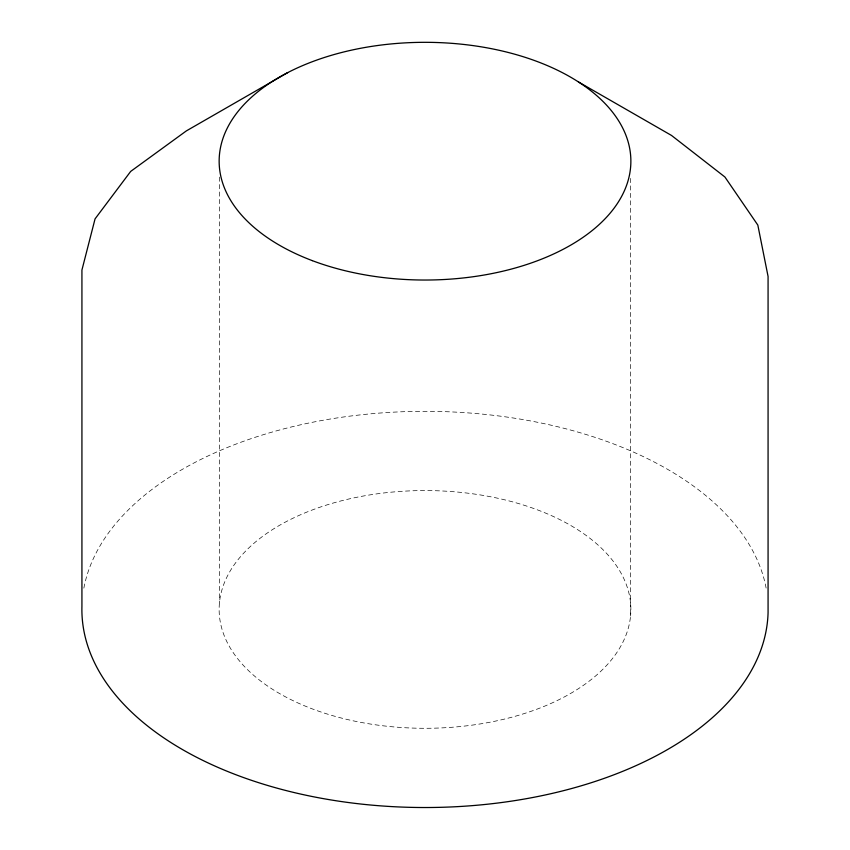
<?xml version="1.0" encoding="UTF-8"?>
<svg xmlns="http://www.w3.org/2000/svg" width="850" height="850" viewBox="0 0 850 850"><rect width="100%" height="100%" fill="white"/><g stroke="black" fill="none" stroke-linecap="round" stroke-linejoin="round"><path stroke-width="0.64" stroke-dasharray="4.25 3.19" d="M630.551 178.415L630.551 616.059A205.87 118.862 0 0 1 312.279 708.889A205.87 118.862 0 0 1 332.169 503.338A205.87 118.862 0 0 1 630.551 616.059M219.449 177.087L219.449 602.799M83.863 588.136A343.124 198.103 0 0 1 424.926 411.326A343.124 198.103 0 0 1 766.116 588.062"/><path stroke-width="1.27" d="M287.767 72.569L186.352 130.9L130.677 171.413L95.062 218.864L81.929 270.024L81.929 606.209A343.124 198.103 0 0 0 419.433 807.5A343.124 198.103 0 0 0 768.071 612.648L768.071 276.452L757.828 225.08L724.901 176.991L671.532 135.458L578.468 81.951M312.279 260.631A205.87 118.862 0 0 0 630.551 167.801A205.87 118.862 0 0 0 332.169 55.091A205.87 118.862 0 0 0 312.279 260.631"/></g></svg>
